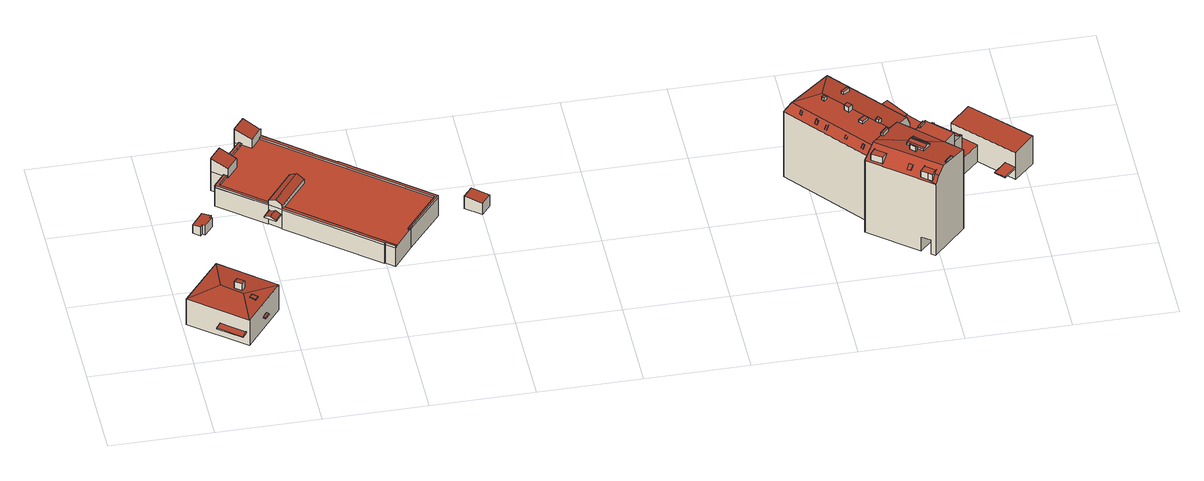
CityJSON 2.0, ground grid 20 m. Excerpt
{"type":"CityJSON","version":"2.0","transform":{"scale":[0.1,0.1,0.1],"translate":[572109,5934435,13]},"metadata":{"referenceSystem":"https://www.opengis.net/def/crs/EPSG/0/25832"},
"CityObjects":{
"building1":{"type":"Building","attributes":{"Grundfläche 2D":"149.551442","Grundhöhe NN":"15.144"},"children":["building1-1","building1-2","building1-3","building1-4"],"geometry":[{"type":"Solid","lod":"3","boundaries":[[[[0,1,2,3,4]],[[0,4,5]],[[6,2,1]],[[7,5,4,3,2,6]],[[1,0,8,9]],[[6,1,9,10]],[[7,6,10,11,5]],[[5,11,8,0]],[[11,10,9,8]]]],"semantics":{"surfaces":[{"type":"RoofSurface"},{"type":"WallSurface"},{"type":"GroundSurface"}],"values":[[0,0,0,0,1,1,1,1,2]]}}]},
"building1-1":{"type":"BuildingInstallation","parents":["building1"],"geometry":[{"type":"MultiSurface","lod":"3","boundaries":[[[12,13,14,15]],[[16,17,13,12]],[[18,14,13,17,19]],[[20,21,15,14,18]],[[21,16,12,15]]],"semantics":{"surfaces":[{"type":"RoofSurface"},{"type":"WallSurface"}],"values":[0,1,1,1,1]}}]},
"building1-2":{"type":"BuildingInstallation","parents":["building1"],"geometry":[{"type":"MultiSurface","lod":"3","boundaries":[[[22,23,24,25]],[[25,24,26,27]],[[27,28,22,25]],[[23,22,28,29]],[[29,26,24,23]]],"semantics":{"surfaces":[{"type":"RoofSurface"},{"type":"WallSurface"}],"values":[0,1,1,1,1]}}]},
"building1-3":{"type":"BuildingInstallation","parents":["building1"],"geometry":[{"type":"MultiSurface","lod":"3","boundaries":[[[30,31,32,33]],[[34,35,32,31]],[[35,36,33,32]],[[36,37,30,33]],[[37,34,31,30]],[[34,37,36,35]]],"semantics":{"surfaces":[{"type":"RoofSurface"},{"type":"WallSurface"},{"type":"OuterCeilingSurface"}],"values":[0,1,1,1,1,2]}}]},
"building1-4":{"type":"BuildingInstallation","parents":["building1"],"geometry":[{"type":"MultiSurface","lod":"3","boundaries":[[[38,39,40,41]],[[42,43,41,40]],[[43,44,38,41]],[[44,45,39,38]],[[45,42,40,39]],[[45,44,43,42]]],"semantics":{"surfaces":[{"type":"RoofSurface"},{"type":"WallSurface"},{"type":"OuterCeilingSurface"}],"values":[0,1,1,1,1,2]}}]},
"building2":{"type":"Building","attributes":{"Grundfläche 2D":"7.897959","Grundhöhe NN":"15.144"},"geometry":[{"type":"Solid","lod":"3","boundaries":[[[[46,47,48,49,50,51,52,53]],[[54,55,51,50]],[[55,56,52,51]],[[56,57,53,52]],[[57,58,46,53]],[[58,59,47,46]],[[59,60,48,47]],[[60,61,49,48]],[[61,54,50,49]],[[55,54,61,60,59,58,57,56]]]],"semantics":{"surfaces":[{"type":"RoofSurface"},{"type":"WallSurface"},{"type":"GroundSurface"}],"values":[[0,1,1,1,1,1,1,1,1,2]]}}]},
"building3":{"type":"Building","attributes":{"Grundfläche 2D":"644.734359","Grundhöhe NN":"14.981"},"children":["building3-1","building3-2","building3-3"],"geometry":[{"type":"MultiSurface","lod":"3","boundaries":[[[62,63,64,65,66,67,68,69,70,71,72,73,74]],[[75,76,77,78,79,80]],[[81,82,83,76,75,84]],[[85,86,87,88,89]],[[90,91,92,93,94,95,96]],[[97,98,99,100,101,102]],[[103,104,105,106,107,108,109,110,111,112,113,114,115,116,117,118,119,120,121,122,123]],[[119,118,63,62]],[[117,64,63,118]],[[65,64,117,116]],[[116,124,66,65]],[[124,125,67,66]],[[125,126,68,67]],[[126,127,69,68]],[[127,128,70,69]],[[128,129,71,70]],[[129,130,72,71]],[[130,131,73,72]],[[84,75,80,79,132,110,133,90,81]],[[83,82,81,90,96,114,113]],[[83,113,112,77,76]],[[78,77,112,111,134,132,79]],[[135,136,85,89]],[[105,87,86,85,136,107,137,138,106]],[[88,87,105,104]],[[135,89,88,104,103,139,140,123]],[[133,141,91,90]],[[141,142,92,91]],[[142,143,93,92]],[[143,144,94,93]],[[144,115,95,94]],[[115,114,96,95]],[[145,146,100,99]],[[120,101,100,146,122,147,148,121]],[[102,101,120,119,62,74,97]],[[99,98,97,74,73,131,145]],[[109,108,149,150]],[[110,109,150,151]],[[133,110,151,152]],[[141,133,152,153]],[[142,141,153,154]],[[143,142,154,155]],[[144,143,155,156]],[[157,124,116,115,144,156,158]],[[125,124,157,159]],[[126,125,159,160]],[[127,126,160,161]],[[128,127,161,162]],[[129,128,162,163]],[[130,129,163,164]],[[131,130,164,165]],[[145,131,165,166]],[[146,145,166,167]],[[122,146,167,168]],[[123,122,168,169]],[[135,123,169,170]],[[136,135,170,171]],[[107,136,171,172]],[[108,107,172,149]],[[167,166,165,164,163,162,161,160,159,157,158,156,155,154,153,152,151,150,149,172,171,170,169,168]]],"semantics":{"surfaces":[{"type":"RoofSurface"},{"type":"WallSurface"},{"type":"GroundSurface"}],"values":[0,0,0,0,0,0,0,1,1,1,1,1,1,1,1,1,1,1,1,1,1,1,1,1,1,1,1,1,1,1,1,1,1,1,1,1,1,1,1,1,1,1,1,1,1,1,1,1,1,1,1,1,1,1,1,1,1,1,1,2]}}]},
"building3-1":{"type":"BuildingInstallation","parents":["building3"],"geometry":[{"type":"MultiSurface","lod":"3","boundaries":[[[139,148,147,140]],[[148,139,103,121]],[[122,123,140,147]]],"semantics":{"surfaces":[{"type":"RoofSurface"},{"type":"WallSurface"}],"values":[0,1,1]}}]},
"building3-2":{"type":"BuildingInstallation","parents":["building3"],"geometry":[{"type":"MultiSurface","lod":"3","boundaries":[[[173,174,132,134,175,138,137]],[[175,134,111,176]],[[138,175,176,106]],[[107,108,173,137]],[[108,109,174,173]],[[109,110,132,174]]],"semantics":{"surfaces":[{"type":"RoofSurface"},{"type":"WallSurface"}],"values":[0,1,1,1,1,1]}}]},
"building3-3":{"type":"BuildingInstallation","parents":["building3"],"geometry":[{"type":"MultiSurface","lod":"3","boundaries":[[[177,178,179,180]],[[181,178,177,182]],[[179,178,181,183,184]],[[180,179,184,185]],[[182,177,180,185,186]],[[181,182,186,183]],[[185,184,183,186]]],"semantics":{"surfaces":[{"type":"RoofSurface"},{"type":"WallSurface"},{"type":"OuterCeilingSurface"}],"values":[0,0,1,1,1,1,2]}}]},
"building4":{"type":"Building","attributes":{"Grundfläche 2D":"10.357576","Grundhöhe NN":"14.098"},"geometry":[{"type":"Solid","lod":"3","boundaries":[[[[187,188,189,190]],[[191,192,190,189]],[[192,193,187,190]],[[193,194,188,187]],[[194,191,189,188]],[[194,193,192,191]]]],"semantics":{"surfaces":[{"type":"RoofSurface"},{"type":"WallSurface"},{"type":"GroundSurface"}],"values":[[0,1,1,1,1,2]]}}]},
"building5":{"type":"Building","attributes":{"Grundfläche 2D":"319.095211","Grundhöhe NN":"13.825"},"children":["building5-1","building5-2","building5-3","building5-4","building5-5","building5-6","building5-7","building5-8","building5-9","building5-10","building5-11","building5-12","building5-13","building5-14","building5-15","building5-16","building5-17"],"geometry":[{"type":"Solid","lod":"3","boundaries":[[[[195,196,197,198,199]],[[200,195,199,201,202,203]],[[201,204,205,200,203,202]],[[200,205,195]],[[206,207,204,208,209]],[[206,209,210,211,212,205,204,207]],[[211,210,209,213,205,212]],[[214,205,213,196,215,216]],[[216,215,196,195,205,214]],[[217,218,219,220,221]],[[222,221,220,223]],[[219,224,225,220]],[[224,219,218,226]],[[218,217,227,226]],[[227,217,208,204,201,199,198,197,228,229]],[[222,230,231,213,209,208,217,221]],[[196,213,231,232]],[[197,196,232,228]],[[223,220,225,233]],[[222,223,233,230]],[[224,226,227,229,228,232,231,230,233,225]]]],"semantics":{"surfaces":[{"type":"RoofSurface"},{"type":"WallSurface"},{"type":"GroundSurface"}],"values":[[0,0,0,0,0,0,0,0,0,0,0,1,1,1,1,1,1,1,1,1,2]]}}]},
"building5-1":{"type":"BuildingInstallation","parents":["building5"],"geometry":[{"type":"MultiSurface","lod":"3","boundaries":[[[234,235,236,237]],[[237,236,238,239]],[[234,237,239,240]],[[235,234,240,241]],[[236,235,241,238]]],"semantics":{"surfaces":[{"type":"RoofSurface"},{"type":"WallSurface"}],"values":[0,1,1,1,1]}}]},
"building5-2":{"type":"BuildingInstallation","parents":["building5"],"geometry":[{"type":"MultiSurface","lod":"3","boundaries":[[[242,243,244,245,246,247]],[[243,248,245,244]],[[247,246,245,248,249,250]],[[250,251,242,247]],[[251,243,244,243,242]]],"semantics":{"surfaces":[{"type":"RoofSurface"},{"type":"WallSurface"}],"values":[0,1,1,1,1]}}]},
"building5-3":{"type":"BuildingInstallation","parents":["building5"],"geometry":[{"type":"MultiSurface","lod":"3","boundaries":[[[252,253,254,255]],[[252,255,256,257]],[[255,254,258,256]],[[253,252,257,259]],[[254,253,259,258]]],"semantics":{"surfaces":[{"type":"RoofSurface"},{"type":"WallSurface"}],"values":[0,1,1,1,1]}}]},
"building5-4":{"type":"BuildingInstallation","parents":["building5"],"geometry":[{"type":"MultiSurface","lod":"3","boundaries":[[[260,261,262,263]],[[264,260,263,265]],[[266,267,262,261]],[[267,207,268,265,263,262]],[[268,269,264,265]],[[266,261,260,264,269,206]]],"semantics":{"surfaces":[{"type":"RoofSurface"},{"type":"WallSurface"}],"values":[0,0,1,1,1,1]}}]},
"building5-5":{"type":"BuildingInstallation","parents":["building5"],"geometry":[{"type":"MultiSurface","lod":"3","boundaries":[[[270,271,272,273]],[[272,271,274,275]],[[273,272,275,276]],[[270,273,276,277]],[[271,270,277,274]]],"semantics":{"surfaces":[{"type":"RoofSurface"},{"type":"WallSurface"}],"values":[0,1,1,1,1]}}]},
"building5-6":{"type":"BuildingInstallation","parents":["building5"],"geometry":[{"type":"MultiSurface","lod":"3","boundaries":[[[278,279,280,281,282]],[[283,284,282,281]],[[285,283,281,280]],[[280,279,278,215,285]],[[284,215,278,282]]],"semantics":{"surfaces":[{"type":"RoofSurface"},{"type":"WallSurface"}],"values":[0,1,1,1,1]}}]},
"building5-7":{"type":"BuildingInstallation","parents":["building5"],"geometry":[{"type":"MultiSurface","lod":"3","boundaries":[[[286,287,288,289]],[[287,286,290,291]],[[288,287,291,292]],[[289,288,292,293]],[[286,289,293,290]]],"semantics":{"surfaces":[{"type":"RoofSurface"},{"type":"WallSurface"}],"values":[0,1,1,1,1]}}]},
"building5-8":{"type":"BuildingInstallation","parents":["building5"],"geometry":[{"type":"MultiSurface","lod":"3","boundaries":[[[294,295,296,297,298]],[[299,203,300,296,295,294]],[[300,301,297,296]],[[202,302,298,297,301]],[[302,299,294,298]]],"semantics":{"surfaces":[{"type":"RoofSurface"},{"type":"WallSurface"}],"values":[0,1,1,1,1]}}]},
"building5-9":{"type":"BuildingInstallation","parents":["building5"],"geometry":[{"type":"MultiSurface","lod":"3","boundaries":[[[303,304,305,306]],[[304,303,307,308]],[[305,304,308,309]],[[306,305,309,310]],[[303,306,310,307]]],"semantics":{"surfaces":[{"type":"RoofSurface"},{"type":"WallSurface"}],"values":[0,1,1,1,1]}}]},
"building5-10":{"type":"BuildingInstallation","parents":["building5"],"geometry":[{"type":"MultiSurface","lod":"3","boundaries":[[[311,312,313,314]],[[311,314,315]],[[312,311,315,316,211,317]],[[210,316,315,314]],[[314,313,318,210]],[[317,318,313,312]]],"semantics":{"surfaces":[{"type":"RoofSurface"},{"type":"WallSurface"}],"values":[0,0,1,1,1,1]}}]},
"building5-11":{"type":"BuildingInstallation","parents":["building5"],"geometry":[{"type":"MultiSurface","lod":"3","boundaries":[[[319,320,321,322]],[[322,321,323,324]],[[319,322,324,325]],[[320,319,325,326]],[[321,320,326,323]]],"semantics":{"surfaces":[{"type":"RoofSurface"},{"type":"WallSurface"}],"values":[0,1,1,1,1]}}]},
"building5-12":{"type":"BuildingInstallation","parents":["building5"],"geometry":[{"type":"MultiSurface","lod":"3","boundaries":[[[327,328,329,330]],[[329,328,331,332]],[[328,327,333,331]],[[330,329,332,334]],[[327,330,334,333]]],"semantics":{"surfaces":[{"type":"RoofSurface"},{"type":"WallSurface"}],"values":[0,1,1,1,1]}}]},
"building5-13":{"type":"BuildingInstallation","parents":["building5"],"geometry":[{"type":"MultiSurface","lod":"3","boundaries":[[[335,336,337]],[[338,335,337,339]],[[340,212,335,338]],[[212,341,336,335]],[[342,340,338,339]],[[337,336,341,343]],[[343,342,339,337]]],"semantics":{"surfaces":[{"type":"RoofSurface"},{"type":"WallSurface"}],"values":[0,0,1,1,1,1,1]}}]},
"building5-14":{"type":"BuildingInstallation","parents":["building5"],"geometry":[{"type":"MultiSurface","lod":"3","boundaries":[[[344,345,346,347]],[[348,345,344,349]],[[348,349,350,351]],[[347,346,352,353]],[[350,349,344,347,353,216]],[[352,346,345,348,351,214]]],"semantics":{"surfaces":[{"type":"RoofSurface"},{"type":"WallSurface"}],"values":[0,0,1,1,1,1]}}]},
"building5-15":{"type":"BuildingInstallation","parents":["building5"],"geometry":[{"type":"MultiSurface","lod":"3","boundaries":[[[354,355,356,357,358]],[[359,360,357,356]],[[361,354,358,357,360,362]],[[359,356,355,363,364]],[[361,363,355,354]]],"semantics":{"surfaces":[{"type":"RoofSurface"},{"type":"WallSurface"}],"values":[0,1,1,1,1]}}]},
"building5-16":{"type":"BuildingInstallation","parents":["building5"],"geometry":[{"type":"MultiSurface","lod":"3","boundaries":[[[365,366,367,368]],[[368,367,369,370]],[[365,368,370,371]],[[366,365,371,372]],[[367,366,372,369]]],"semantics":{"surfaces":[{"type":"RoofSurface"},{"type":"WallSurface"}],"values":[0,1,1,1,1]}}]},
"building5-17":{"type":"BuildingInstallation","parents":["building5"],"geometry":[{"type":"MultiSurface","lod":"3","boundaries":[[[373,374,375,376]],[[376,375,377,378]],[[373,376,378,379]],[[374,373,379,380]],[[375,374,380,377]]],"semantics":{"surfaces":[{"type":"RoofSurface"},{"type":"WallSurface"}],"values":[0,1,1,1,1]}}]},
"building6":{"type":"Building","attributes":{"Grundfläche 2D":"166.758999","Grundhöhe NN":"13.702"},"children":["building6-1","building6-2","building6-3","building6-4","building6-5","building6-6","building6-7","building6-8","building6-9","building6-10"],"geometry":[{"type":"Solid","lod":"3","boundaries":[[[[381,382,383,384,385,386,387,388,389,390]],[[391,392,393,394,395,396,384,397]],[[384,396,398,399,400,387,386,385]],[[401,402,401,403]],[[401,403,401,402,389,388,404,405,406,407]],[[407,406,402,401]],[[408,409,410,411,412,413,414,415]],[[416,417,418,419]],[[420,421,422,423,424,425,384,383,382]],[[397,384,425,426,409,427]],[[391,397,427,409,408,415,414,428,393,392]],[[395,394,393,428,414,429,430,396]],[[398,396,430,431]],[[432,433,405,404,388,387,400,399,398,431,434]],[[435,436,437,438,439,406,405,433]],[[382,381,390,389,402,406,439,420]],[[410,409,426,440]],[[441,419,418,442,443,413,412,411,410,440,444]],[[414,413,443,429]],[[416,419,441,445]],[[417,416,445,446]],[[418,417,446,442]],[[422,421,438,437]],[[436,435,424,423]],[[438,421,420,439]],[[424,435,433,432,434,431,430,429,443,442,446,445,441,444,440,426,425]],[[423,422,437,436]]]],"semantics":{"surfaces":[{"type":"RoofSurface"},{"type":"WallSurface"},{"type":"GroundSurface"},{"type":"OuterCeilingSurface"}],"values":[[0,0,0,0,0,0,0,0,1,1,1,1,1,1,1,1,1,1,1,1,1,1,1,1,2,2,3]]}}]},
"building6-1":{"type":"BuildingInstallation","parents":["building6"],"geometry":[{"type":"MultiSurface","lod":"3","boundaries":[[[447,448,449,450]],[[395,451,447,450]],[[450,449,394,395]],[[448,447,451,452]],[[449,448,452,394]]],"semantics":{"surfaces":[{"type":"RoofSurface"},{"type":"WallSurface"}],"values":[0,1,1,1,1]}}]},
"building6-2":{"type":"BuildingInstallation","parents":["building6"],"geometry":[{"type":"MultiSurface","lod":"3","boundaries":[[[453,454,455,456]],[[456,457,453]],[[454,453,457,458]],[[454,458,455]]],"semantics":{"surfaces":[{"type":"RoofSurface"},{"type":"WallSurface"}],"values":[0,1,1,1]}}]},
"building6-3":{"type":"BuildingInstallation","parents":["building6"],"geometry":[{"type":"MultiSurface","lod":"3","boundaries":[[[459,460,461,462]],[[463,460,459,464]],[[465,464,466]],[[463,464,465]],[[467,466,468]],[[469,470,466,467]],[[465,466,470]],[[471,472,462,461]],[[464,459,462,472,473,468,466]],[[474,469,467,468,473,385]],[[465,470,469,474,386,475,471,461,460,463]]],"semantics":{"surfaces":[{"type":"RoofSurface"},{"type":"WallSurface"}],"values":[0,0,0,0,0,0,0,1,1,1,1]}}]},
"building6-4":{"type":"BuildingInstallation","parents":["building6"],"geometry":[{"type":"MultiSurface","lod":"3","boundaries":[[[476,477,478,479,480,481,482,483]],[[482,484,407,483]],[[407,485,476,483]],[[476,485,401,477]],[[401,478,477]],[[486,403,487,484,482,481,480,479]]],"semantics":{"surfaces":[{"type":"RoofSurface"},{"type":"WallSurface"}],"values":[0,1,1,1,1,1]}}]},
"building6-5":{"type":"BuildingInstallation","parents":["building6"],"geometry":[{"type":"MultiSurface","lod":"3","boundaries":[[[488,489,490,491]],[[491,490,492,493]],[[488,491,493,494]],[[489,488,494,495]],[[490,489,495,492]]],"semantics":{"surfaces":[{"type":"RoofSurface"},{"type":"WallSurface"}],"values":[0,1,1,1,1]}}]},
"building6-6":{"type":"BuildingInstallation","parents":["building6"],"geometry":[{"type":"MultiSurface","lod":"3","boundaries":[[[496,497,498,499]],[[400,500,499,498]],[[496,499,500,501]],[[501,399,497,496]],[[498,497,399,400]]],"semantics":{"surfaces":[{"type":"RoofSurface"},{"type":"WallSurface"}],"values":[0,1,1,1,1]}}]},
"building6-7":{"type":"BuildingInstallation","parents":["building6"],"geometry":[{"type":"MultiSurface","lod":"3","boundaries":[[[502,503,504,505,506]],[[507,508,509,504,503,502]],[[509,510,505,504]],[[506,505,510,511]],[[507,502,506]]],"semantics":{"surfaces":[{"type":"RoofSurface"},{"type":"WallSurface"}],"values":[0,1,1,1,1]}}]},
"building6-8":{"type":"BuildingInstallation","parents":["building6"],"geometry":[{"type":"MultiSurface","lod":"3","boundaries":[[[512,513,514,515]],[[515,514,516,517]],[[512,515,517,518]],[[513,512,518,519]],[[514,513,519,516]]],"semantics":{"surfaces":[{"type":"RoofSurface"},{"type":"WallSurface"}],"values":[0,1,1,1,1]}}]},
"building6-9":{"type":"BuildingInstallation","parents":["building6"],"geometry":[{"type":"MultiSurface","lod":"3","boundaries":[[[520,427,521]],[[522,523,524,521,525]],[[520,521,524]],[[427,409,410,525,521]],[[410,411,522,525]],[[411,526,408,520,524,523,522]],[[409,427,520,408]]],"semantics":{"surfaces":[{"type":"RoofSurface"},{"type":"WallSurface"}],"values":[0,0,0,1,1,1,1]}}]},
"building6-10":{"type":"BuildingInstallation","parents":["building6"],"geometry":[{"type":"MultiSurface","lod":"3","boundaries":[[[428,527,528,529]],[[528,530,531,529]],[[415,527,428,414]],[[527,415,412,530,528]],[[531,530,412,413]],[[413,414,428,529,531]]],"semantics":{"surfaces":[{"type":"RoofSurface"},{"type":"WallSurface"}],"values":[0,0,1,1,1,1]}}]},
"building7":{"type":"Building","attributes":{"Grundfläche 2D":"131.483634","Grundhöhe NN":"13.109"},"geometry":[{"type":"Solid","lod":"3","boundaries":[[[[532,533,534,535,536]],[[537,538,219,218,539,540]],[[538,532,536,541,542,219]],[[532,538,543,544,533]],[[534,533,544,545]],[[536,535,534,545,541]],[[538,537,546,543]],[[218,219,542,547]],[[539,218,547,548]],[[540,539,548,549]],[[537,540,549,546]],[[543,546,549,548,547,542,541,545,544]]]],"semantics":{"surfaces":[{"type":"RoofSurface"},{"type":"WallSurface"},{"type":"GroundSurface"}],"values":[[0,0,1,1,1,1,1,1,1,1,1,2]]}}]},
"building8":{"type":"Building","attributes":{"Grundfläche 2D":"124.248282","Grundhöhe NN":"13.526"},"children":["building8-1","building8-2","building8-3","building8-4"],"geometry":[{"type":"Solid","lod":"3","boundaries":[[[[550,551,552,553]],[[554,555,556,557,558]],[[559,560,561,562,556,555,554,563,564,550,553]],[[556,562,561,560,565,557]],[[558,557,565,566]],[[554,558,566,563]],[[551,550,564,567]],[[552,551,567,568]],[[553,552,568,559]],[[560,559,568,567,564,563,566,565]]]],"semantics":{"surfaces":[{"type":"RoofSurface"},{"type":"WallSurface"},{"type":"GroundSurface"}],"values":[[0,0,1,1,1,1,1,1,1,2]]}}]},
"building8-1":{"type":"BuildingInstallation","parents":["building8"],"geometry":[{"type":"MultiSurface","lod":"3","boundaries":[[[569,570,571,572]],[[572,571,573,574]],[[569,572,574,575]],[[570,569,575,576]],[[571,570,576,573]]],"semantics":{"surfaces":[{"type":"RoofSurface"},{"type":"WallSurface"}],"values":[0,1,1,1,1]}}]},
"building8-2":{"type":"BuildingInstallation","parents":["building8"],"geometry":[{"type":"MultiSurface","lod":"3","boundaries":[[[577,578,579,580]],[[581,582,579,578]],[[580,579,582,583]],[[577,580,583,584]],[[584,581,578,577]]],"semantics":{"surfaces":[{"type":"RoofSurface"},{"type":"WallSurface"}],"values":[0,1,1,1,1]}}]},
"building8-3":{"type":"BuildingInstallation","parents":["building8"],"geometry":[{"type":"MultiSurface","lod":"3","boundaries":[[[585,586,587,588]],[[588,587,589,590]],[[590,591,585,588]],[[591,592,586,585]],[[587,586,592,589]]],"semantics":{"surfaces":[{"type":"RoofSurface"},{"type":"WallSurface"}],"values":[0,1,1,1,1]}}]},
"building8-4":{"type":"BuildingInstallation","parents":["building8"],"geometry":[{"type":"MultiSurface","lod":"3","boundaries":[[[593,562,594,595]],[[595,594,596,597]],[[593,595,597,598]],[[598,561,562,593]],[[562,561,596,594]],[[596,561,598,597]]],"semantics":{"surfaces":[{"type":"RoofSurface"},{"type":"WallSurface"},{"type":"OuterCeilingSurface"}],"values":[0,1,1,1,1,2]}}]}
},
"vertices":[
[177,97,81],[76,178,81],[71,109,87],[90,93,87],[108,78,87],[105,7,81],[3,89,81],[58,45,81],[177,97,21],[76,178,21],[3,89,21],[105,7,21],
[102,107,100],[94,98,101],[107,88,101],[114,97,100],[102,107,85],[94,98,86],[107,88,86],[100,93,86],[112,94,85],[114,97,85],
[123,74,86],[117,67,86],[127,59,85],[133,67,85],[127,59,83],[133,67,83],[123,74,85],[117,67,85],
[151,56,49],[147,59,51],[139,49,51],[143,46,49],[147,59,47],[139,49,47],[143,46,47],[151,56,47],
[92,0,50],[100,11,52],[58,45,52],[49,34,50],[58,45,48],[49,34,48],[92,0,48],[100,11,48],
[87,371,40],[64,342,40],[77,331,42],[81,336,42],[86,332,43],[102,351,43],[98,354,42],[102,359,42],[86,332,21],[102,351,21],[98,354,21],[102,359,21],[87,371,21],[64,342,21],[77,331,21],[81,336,21],
[225,529,69],[508,303,69],[443,224,69],[446,222,69],[448,225,69],[515,304,69],[354,434,69],[353,433,69],[312,466,69],[312,467,69],[228,535,69],[226,533,69],[228,532,69],[217,333,82],[270,400,82],[258,409,74],[208,346,74],[205,343,74],[207,341,76],[228,324,74],[231,328,74],[282,390,74],[226,326,76],[120,455,97],[146,434,87],[148,432,86],[169,458,86],[141,481,97],[228,324,69],[228,323,69],[393,190,69],[394,191,69],[411,178,69],[413,181,69],[231,328,69],[228,532,86],[226,533,86],[199,554,98],[178,528,98],[207,506,86],[225,529,86],[152,473,65],[169,458,65],[148,432,65],[146,434,65],[141,438,65],[119,410,65],[205,342,65],[205,343,65],[208,346,65],[258,409,65],[282,390,65],[231,328,65],[413,181,65],[446,222,65],[443,224,65],[508,303,65],[225,529,65],[207,506,65],[190,519,65],[186,523,65],[147,476,65],[448,225,65],[515,304,65],[354,434,65],[353,433,65],[312,466,65],[312,467,65],[228,535,65],[226,533,65],[205,343,69],[228,324,65],[208,346,69],[141,481,65],[120,455,65],[141,438,69],[146,434,69],[152,473,69],[147,476,69],[228,323,65],[393,190,65],[394,191,65],[411,178,65],[199,554,65],[178,528,65],[186,523,69],[190,519,69],[119,410,20],[205,342,20],[205,343,20],[228,324,20],[228,323,20],[393,190,20],[394,191,20],[411,178,20],[448,225,20],[413,181,20],[515,304,20],[354,434,20],[353,433,20],[312,466,20],[312,467,20],[228,535,20],[226,533,20],[199,554,20],[178,528,20],[186,523,20],[147,476,20],[141,481,20],[120,455,20],[141,438,20],
[119,410,69],[205,342,69],[127,411,69],[127,411,65],
[204,318,58],[217,333,58],[207,341,53],[194,325,53],[226,326,53],[214,310,53],[226,326,51],[207,341,51],[194,325,51],[214,310,51],
[568,327,40],[598,303,38],[615,324,38],[585,348,40],[615,324,11],[585,348,11],[568,327,11],[598,303,11],
[1175,307,183],[1160,308,163],[1294,144,163],[1295,145,165],[1302,152,183],[1233,315,189],[1339,190,189],[1320,212,189],[1315,218,189],[1373,225,183],[1253,370,183],[1349,261,175],[1352,256,176],[1380,232,163],[1310,317,163],[1295,332,168],[1290,336,170],[1272,352,176],[1255,385,163],[1216,345,175],[1190,329,169],[1207,339,173],[1380,232,41],[1413,262,41],[1345,345,41],[1343,344,41],[1310,317,41],[1280,355,41],[1314,382,41],[1345,345,8],[1343,344,8],[1413,262,8],[1380,232,8],[1294,144,8],[1295,145,8],[1280,355,8],[1255,385,8],[1160,308,8],[1314,382,8],
[1280,321,192],[1268,312,192],[1272,307,192],[1284,317,192],[1272,307,186],[1284,317,184],[1280,321,184],[1268,312,186],
[1211,251,170],[1215,253,177],[1215,253,178],[1212,258,179],[1211,258,178],[1208,255,171],[1212,258,178],[1211,258,177],[1208,255,170],[1211,251,169],
[1310,306,178],[1313,308,170],[1310,312,170],[1307,310,178],[1307,310,177],[1310,306,177],[1310,312,169],[1313,308,169],
[1349,261,176],[1348,260,179],[1351,256,179],[1352,256,177],[1350,262,171],[1354,258,171],[1348,260,178],[1351,256,178],[1354,258,170],[1350,262,170],
[1228,360,169],[1231,356,178],[1239,363,178],[1236,366,169],[1231,356,177],[1239,363,177],[1236,366,168],[1228,360,168],
[1190,329,170],[1190,328,170],[1182,322,170],[1185,319,179],[1193,325,179],[1185,319,178],[1193,325,178],[1182,322,169],
[1278,171,171],[1281,166,171],[1284,169,178],[1281,173,178],[1278,171,170],[1281,166,170],[1284,169,177],[1281,173,177],
[1319,222,196],[1315,218,196],[1314,218,196],[1319,212,196],[1324,216,196],[1319,222,188],[1314,218,189],[1319,212,189],[1324,216,188],
[1191,284,179],[1188,287,179],[1185,285,172],[1188,281,172],[1191,284,178],[1188,287,178],[1185,285,171],[1188,281,171],
[1290,336,171],[1287,333,178],[1291,329,178],[1295,332,169],[1291,336,169],[1291,336,168],[1287,333,177],[1291,329,177],
[1233,294,195],[1238,298,195],[1234,303,195],[1229,300,195],[1234,303,188],[1229,300,187],[1233,294,187],[1238,298,188],
[1253,202,172],[1256,198,172],[1259,200,178],[1255,204,178],[1256,198,171],[1259,200,177],[1253,202,171],[1255,204,177],
[1272,352,177],[1273,351,177],[1276,354,170],[1270,355,177],[1273,358,170],[1270,355,176],[1273,351,176],[1273,358,169],[1276,354,169],
[1207,339,174],[1216,345,176],[1214,348,169],[1205,341,170],[1216,344,178],[1208,337,178],[1208,337,177],[1216,344,177],[1214,348,168],[1205,341,169],
[1223,237,170],[1226,233,170],[1230,236,179],[1227,240,179],[1225,239,175],[1230,236,178],[1227,240,178],[1223,237,169],[1225,239,174],[1226,233,169],[1228,234,174],
[1284,225,192],[1290,218,192],[1302,228,192],[1296,235,192],[1302,228,188],[1296,235,188],[1284,225,187],[1290,218,187],
[1271,254,200],[1278,259,200],[1271,268,200],[1264,263,200],[1271,268,189],[1264,263,188],[1271,254,188],[1278,259,188],
[1452,98,196],[1455,101,195],[1454,102,195],[1426,129,195],[1378,138,198],[1365,141,199],[1302,152,202],[1295,145,203],[1409,54,203],[1447,93,197],[1446,154,194],[1405,194,194],[1402,197,194],[1397,192,194],[1386,180,195],[1380,174,195],[1448,152,194],[1351,202,195],[1326,177,199],[1313,164,200],[1392,51,190],[1399,44,189],[1375,67,192],[1294,144,201],[1276,126,177],[1390,35,177],[1378,48,180],[1446,154,171],[1448,152,171],[1465,169,171],[1463,171,171],[1422,211,171],[1419,214,171],[1402,197,171],[1405,194,171],[1467,183,141],[1434,215,141],[1426,207,141],[1459,175,141],[1455,101,7],[1449,106,7],[1449,106,40],[1435,121,40],[1435,121,7],[1426,129,7],[1448,152,7],[1448,152,188],[1402,197,188],[1402,197,7],[1380,174,7],[1351,202,7],[1294,144,7],[1276,126,7],[1295,145,7],[1367,53,7],[1367,53,40],[1383,41,40],[1383,41,7],[1390,35,7],[1465,169,7],[1459,175,7],[1426,207,7],[1419,214,7],[1463,171,7],[1467,183,7],[1434,215,7],
[1389,177,198],[1400,189,198],[1397,192,198],[1386,180,198],[1389,177,195],[1400,189,194],
[1286,122,195],[1306,107,195],[1316,119,195],[1296,135,195],[1286,122,180],[1306,107,180],
[1385,108,205],[1358,133,205],[1355,130,204],[1382,105,204],[1363,139,207],[1390,114,207],[1365,141,206],[1394,118,205],[1378,138,204],[1396,121,204],[1370,146,204],[1367,143,205],[1355,130,200],[1382,105,200],[1396,121,198],[1370,146,198],[1358,133,200],
[1386,42,195],[1392,51,195],[1396,55,195],[1377,70,195],[1375,68,195],[1375,67,195],[1367,57,195],[1378,48,195],[1367,57,180],[1386,42,180],[1375,68,192],[1369,59,182],
[1357,115,212],[1367,105,212],[1369,107,212],[1359,117,212],[1369,107,201],[1359,117,201],[1357,115,201],[1367,105,201],
[1329,173,207],[1326,177,207],[1313,164,207],[1317,161,207],[1317,161,200],[1329,173,199],
[1352,74,185],[1354,76,187],[1357,80,192],[1351,85,192],[1346,79,184],[1352,74,184],[1354,76,186],[1357,80,191],[1351,85,191],[1349,82,187],
[1427,79,204],[1414,66,204],[1416,64,204],[1429,77,204],[1416,64,201],[1429,77,199],[1427,79,199],[1414,66,201],
[1446,154,188],[1460,164,174],[1463,171,173],[1462,170,173],[1458,166,174],[1465,169,173],[1462,170,171],
[1405,194,188],[1417,206,174],[1414,209,174],[1422,211,173],[1419,214,173],
[1408,398,42],[1379,442,44],[1308,390,44],[1314,382,44],[1343,344,42],[1470,320,41],[1408,398,41],[1420,269,41],[1419,271,41],[1343,344,1],[1345,345,1],[1408,398,1],[1379,442,1],[1308,390,1],[1470,320,1],[1413,262,1],[1420,269,1],[1419,271,1],
[1477,327,45],[1419,271,45],[1459,228,45],[1517,285,45],[1476,328,68],[1477,327,68],[1576,222,68],[1615,258,72],[1515,364,72],[1517,285,5],[1576,222,5],[1576,222,31],[1576,222,34],[1476,328,5],[1477,327,5],[1615,258,5],[1515,364,5],[1419,271,5],[1459,228,5],
[1478,304,46],[1488,293,46],[1491,297,46],[1482,307,46],[1491,297,45],[1482,307,45],[1478,304,45],[1488,293,45],
[1475,281,46],[1479,284,46],[1469,294,46],[1465,291,46],[1479,284,45],[1469,294,45],[1465,291,45],[1475,281,45],
[1452,279,46],[1462,268,46],[1465,272,46],[1456,282,46],[1465,272,45],[1456,282,45],[1452,279,45],[1462,268,45],
[1552,199,33],[1560,239,34],[1536,216,33],[1560,239,31],[1536,216,31],[1552,199,31]
]}
